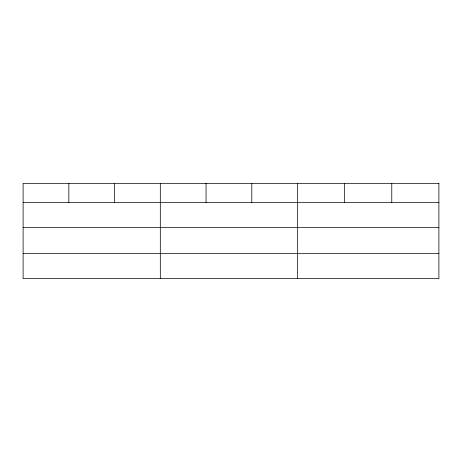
<?xml version="1.0" encoding="UTF-8"?>
<svg xmlns="http://www.w3.org/2000/svg" width="462" height="462" viewBox="0 0 462 462"><rect width="100%" height="100%" fill="white"/><g stroke="black" fill="none" stroke-linecap="round" stroke-linejoin="round"><path stroke-width="0.69" d="M23.1 202.483L438.9 202.483M23.1 227.616L438.9 227.616M23.1 253.505L438.9 253.505M391.776 183.362L391.776 202.483M344.652 183.362L344.652 202.483M297.528 183.362L297.528 278.638M251.79 183.362L251.79 202.483M206.052 183.362L206.052 202.483M160.314 183.362L160.314 278.638M114.576 183.362L114.576 202.483M68.838 183.362L68.838 202.483M438.9 183.362L23.1 183.362L23.1 278.638L438.9 278.638L438.9 183.362"/></g></svg>
